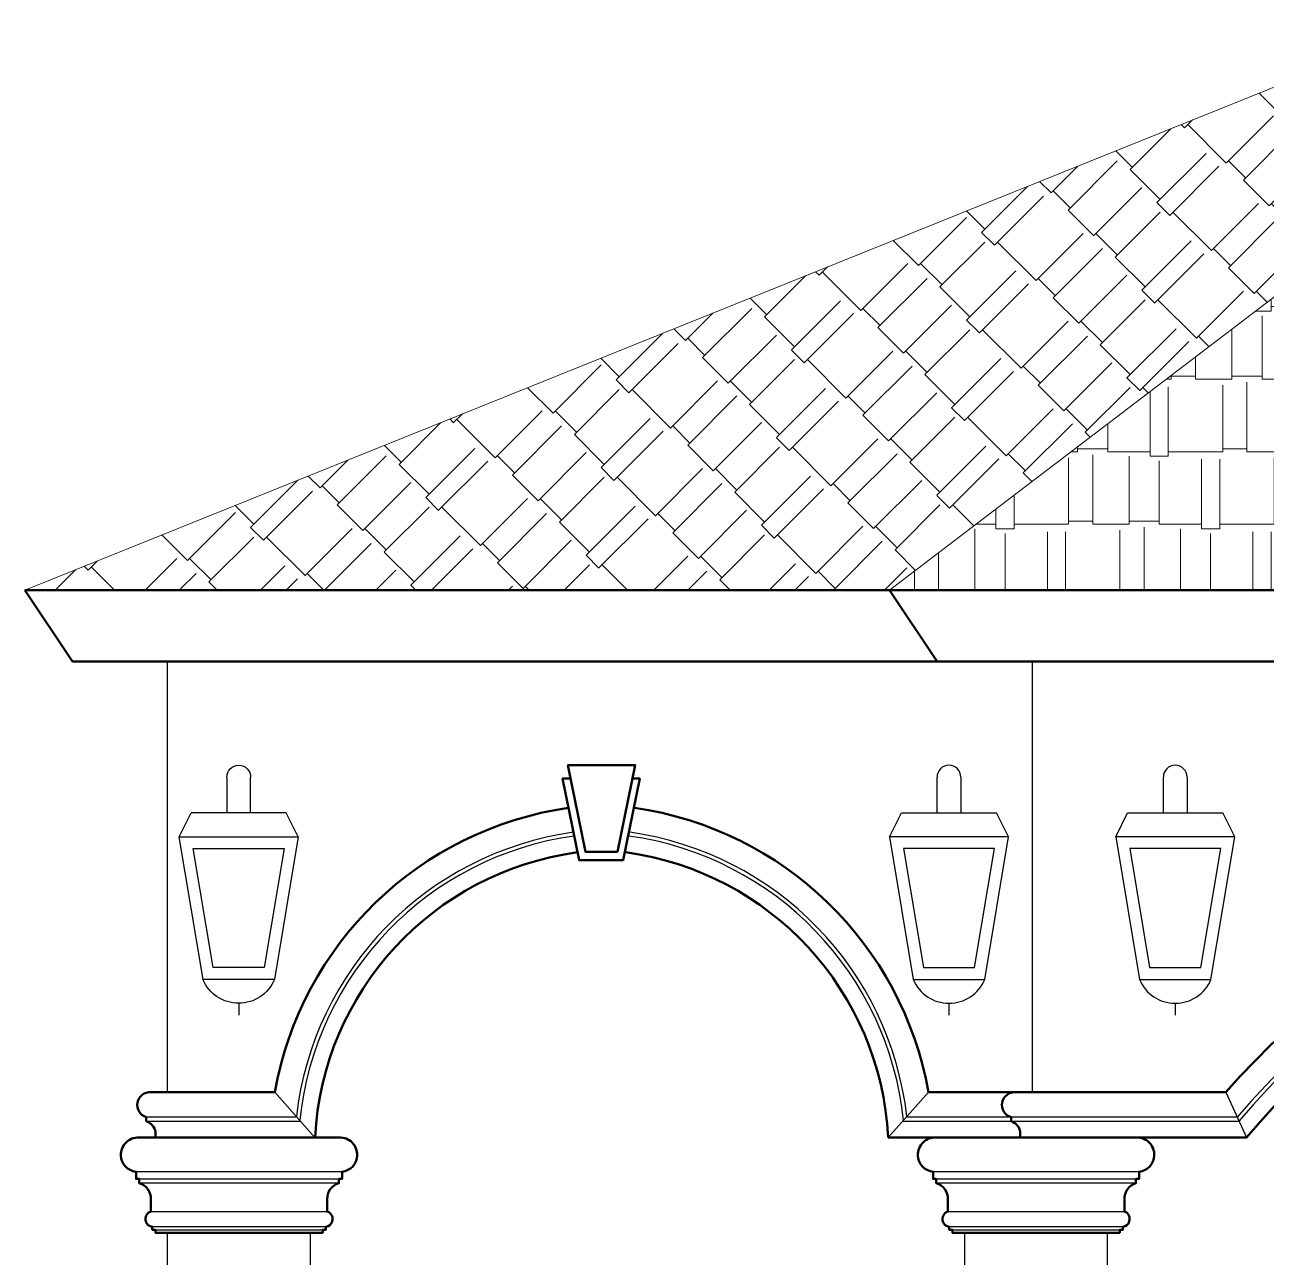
# Model space of a CAD drawing. Header units: metres. Extents: x -109 to 591, y -5 to 592.
# Drawn here: x 507.281 to 509.889, y 9.124 to 11.713 of the extents above; entities that cross this region are included whole.
import ezdxf

# ---------------------------------------------------------------- set-up
doc = ezdxf.new("R2010")
doc.units = ezdxf.units.M
doc.header["$LTSCALE"] = 0.03
for name, color, linetype, lineweight in [('HATCH SECCION', 8, 'Continuous', 5), ('Moldura con Espesor', 43, 'Continuous', 50), ('Muro bajo', 7, 'Continuous', 30)]:
    doc.layers.add(name, color=color, linetype=linetype, lineweight=lineweight)
doc.layers.add('Luminaria', color=7, linetype='Continuous')
doc.layers.add('MOLDURA', color=43, linetype='Continuous')

# ---------------------------------------------------------------- blocks, each defined once
blk = doc.blocks.new('luminaria2')
at = {"layer": 'Luminaria'}
for p, q in [((-2.8509, -47.2224), (-2.8509, -47.1474)), ((-2.8009, -47.1474), (-2.8009, -47.2224)), ((-2.9509, -47.2724), (-2.9259, -47.2224)), ((-2.9259, -47.2224), (-2.7259, -47.2224)), ((-2.7009, -47.2724), (-2.7259, -47.2224)), ((-2.8259, -47.6224), (-2.8259, -47.6474))]:
    blk.add_line(p, q, dxfattribs=at)
for points in [[(-2.7009, -47.2724), (-2.9509, -47.2724), (-2.9009, -47.5724), (-2.7509, -47.5724)], [(-2.7304, -47.2974), (-2.9214, -47.2974), (-2.8797, -47.5474), (-2.7721, -47.5474)]]:
    blk.add_lwpolyline(points, close=True, dxfattribs=at)
for centre, radius, start, end in [((-2.8259, -47.1474), 0.025, 0, 180), ((-2.8259, -47.5411), 0.0813, 202.6199, 337.3801)]:
    blk.add_arc(centre, radius, start, end, dxfattribs=at)

msp = doc.modelspace()

# ---------------------------------------------------------------- hatches: boundary and pattern name
at = {"layer": 'HATCH SECCION'}
h = msp.add_hatch(dxfattribs=at)
h.set_pattern_fill('AR-RSHKE', color=1, scale=0.0005, angle=315, style=0)
h.set_pattern_definition([(315, (-1e-12, 0.3), (0.336759605, -0.121233458), [0.0762, -0.0635, 0.0889, -0.0381, 0.1143, -0.0508]), (315, (0.05837, 0.25061), (0.336759605, -0.121233458), [0.0635, -0.2413, 0.0508, -0.0762]), (315, (0.15491, 0.13162), (0.336759605, -0.121233458), [0.0381, -0.3937]), (45, (-1e-12, 0.3), (0.031430896, 0.18409525), [0.14605, -0.46355]), (45, (0.05388, 0.24612), (0.031430896, 0.18409525), [0.142875, -0.466725]), (45, (0.09878, 0.20122), (0.031430896, 0.18409525), [0.13335, -0.47625]), (45, (0.15491, 0.13162), (0.031430896, 0.18409525), [0.14605, -0.46355]), (45, (0.18185, 0.10468), (0.031430896, 0.18409525), [0.14605, -0.46355]), (45, (0.26941, 0.03059), (0.031430896, 0.18409525), [0.1397, -0.4699])])
h.paths.add_polyline_path([(510.6545, 11.7126), (510.1795, 11.6923), (507.2809, 10.5249), (509.0975, 10.5249)])
h = msp.add_hatch(dxfattribs=at)
h.set_pattern_fill('AR-RSHKE', color=1, scale=0.0005, style=0)
h.set_pattern_definition([(0, (-1e-12, 0.3), (0.32385, 0.1524), [0.0762, -0.0635, 0.0889, -0.0381, 0.1143, -0.0508]), (0, (0.0762, 0.30635), (0.32385, 0.1524), [0.0635, -0.2413, 0.0508, -0.0762]), (0, (0.2286, 0.29048), (0.32385, 0.1524), [0.0381, -0.3937]), (90, (-1e-12, 0.3), (-0.10795, 0.1524), [0.14605, -0.46355]), (90, (0.0762, 0.3), (-0.10795, 0.1524), [0.142875, -0.466725]), (90, (0.1397, 0.3), (-0.10795, 0.1524), [0.13335, -0.47625]), (90, (0.2286, 0.29048), (-0.10795, 0.1524), [0.14605, -0.46355]), (90, (0.2667, 0.29048), (-0.10795, 0.1524), [0.14605, -0.46355]), (90, (0.381, 0.3), (-0.10795, 0.1524), [0.1397, -0.4699])])
h.paths.add_polyline_path([(513.1616, 10.5249), (511.6045, 11.7126), (510.6545, 11.7126), (509.0975, 10.5249)])

# ---------------------------------------------------------------- linework, layer by layer
at = {"layer": 'HATCH SECCION', "color": 1}
for p, q in [((509.0975, 10.5249), (510.6545, 11.7126)), ((510.1795, 11.6923), (507.2809, 10.5249))]:
    msp.add_line(p, q, dxfattribs=at)
at = {"layer": 'MOLDURA'}
for p, q in [((507.8058, 9.4699), (507.8904, 9.3749)), ((509.0945, 9.3749), (509.1791, 9.4699)), ((509.8038, 9.4699), (509.8475, 9.3749)), ((507.8524, 9.4176), (507.5359, 9.4176)), ((509.8277, 9.4176), (509.1325, 9.4176)), ((507.5359, 9.4096), (507.8595, 9.4096)), ((509.1254, 9.4096), (509.8313, 9.4096)), ((507.9473, 9.3031), (507.5145, 9.3031)), ((507.5212, 9.2881), (507.9406, 9.2881)), ((509.6216, 9.3031), (509.1888, 9.3031)), ((509.1955, 9.2881), (509.6149, 9.2881)), ((507.9406, 9.2788), (507.5212, 9.2789)), ((509.6149, 9.2788), (509.1955, 9.2789)), ((507.5455, 9.2197), (507.9163, 9.2197)), ((509.2198, 9.2197), (509.5907, 9.2197)), ((507.9133, 9.1875), (507.5485, 9.1875)), ((507.5551, 9.1812), (507.9067, 9.1812)), ((509.5877, 9.1875), (509.2228, 9.1875)), ((509.2294, 9.1812), (509.581, 9.1812))]:
    msp.add_line(p, q, dxfattribs=at)
for centre, radius, start, end in [((508.5275, 9.342), 0.6806, 97.9381, 173.5126), ((508.4575, 9.342), 0.6806, 6.4874, 82.0619), ((511.1295, 8.3052), 1.7124, 91.9776, 139.4878), ((508.5275, 9.342), 0.6726, 97.8959, 174.1233), ((508.4575, 9.342), 0.6726, 5.8767, 82.1041), ((511.1295, 8.3052), 1.7044, 91.9327, 139.6111)]:
    msp.add_arc(centre, radius, start, end, dxfattribs=at)
at = {"layer": 'Moldura con Espesor'}
for p, q in [((507.2809, 10.5249), (514.9782, 10.5249)), ((507.2809, 10.5249), (507.3809, 10.3749)), ((509.0975, 10.5249), (509.1975, 10.3749)), ((507.3809, 10.3749), (514.8782, 10.3749)), ((507.5459, 9.4699), (507.8058, 9.4699)), ((509.1791, 9.4699), (509.8038, 9.4699)), ((507.8904, 9.3749), (507.5554, 9.3749)), ((507.5809, 9.3749), (507.8809, 9.3749)), ((509.8475, 9.3749), (509.0945, 9.3749)), ((509.2552, 9.3749), (509.5552, 9.3749)), ((507.9067, 9.1749), (507.5551, 9.1749)), ((509.581, 9.1749), (509.2294, 9.1749))]:
    msp.add_line(p, q, dxfattribs=at)
msp.add_lwpolyline([(508.526, 9.9749), (508.459, 9.9749), (508.4218, 10.1575), (508.5631, 10.1575)], close=True, dxfattribs=at)
msp.add_lwpolyline([(508.5574, 10.1294), (508.5726, 10.1294), (508.5377, 9.9575), (508.4454, 9.9575), (508.4104, 10.1294), (508.4275, 10.1294)], dxfattribs=at)
for points in [[(507.5809, 9.4699), (507.5459, 9.4699, 0.898589), (507.5359, 9.4176), (507.5359, 9.4096), (507.5404, 9.4072, -0.285035), (507.5554, 9.3829), (507.5554, 9.3749), (507.5809, 9.3749)], [(509.3975, 9.4699), (509.3625, 9.4699, 0.898589), (509.3525, 9.4176), (509.3525, 9.4096), (509.3569, 9.4072, -0.285035), (509.372, 9.3829), (509.372, 9.3749), (509.3975, 9.3749)], [(507.5809, 9.3749), (507.5206, 9.3749, 0.438208), (507.4827, 9.3374, 0.376773), (507.5145, 9.3031), (507.5145, 9.2881), (507.5212, 9.2881), (507.5212, 9.2789, -0.34384), (507.5455, 9.245), (507.5455, 9.2197, 0.417026), (507.5353, 9.1988, 0.314124), (507.5485, 9.1875), (507.5485, 9.1812), (507.5551, 9.1812), (507.5551, 9.1749), (507.5809, 9.1749)], [(507.8809, 9.3749), (507.9412, 9.3749, -0.438208), (507.9791, 9.3374, -0.376773), (507.9473, 9.3031), (507.9473, 9.2881), (507.9406, 9.2881), (507.9406, 9.2788, 0.34384), (507.9163, 9.245), (507.9163, 9.2197, -0.417026), (507.9265, 9.1988, -0.314124), (507.9133, 9.1875), (507.9133, 9.1812), (507.9067, 9.1812), (507.9067, 9.1749), (507.8809, 9.1749)], [(509.2552, 9.3749), (509.1949, 9.3749, 0.438208), (509.157, 9.3374, 0.376773), (509.1888, 9.3031), (509.1888, 9.2881), (509.1955, 9.2881), (509.1955, 9.2789, -0.34384), (509.2198, 9.245), (509.2198, 9.2197, 0.417026), (509.2096, 9.1988, 0.314124), (509.2228, 9.1875), (509.2228, 9.1812), (509.2294, 9.1812), (509.2294, 9.1749), (509.2552, 9.1749)], [(509.5552, 9.3749), (509.6155, 9.3749, -0.438208), (509.6534, 9.3374, -0.376773), (509.6216, 9.3031), (509.6216, 9.2881), (509.6149, 9.2881), (509.6149, 9.2788, 0.34384), (509.5907, 9.245), (509.5907, 9.2197, -0.417026), (509.6008, 9.1988, -0.314124), (509.5877, 9.1875), (509.5877, 9.1812), (509.581, 9.1812), (509.581, 9.1749), (509.5552, 9.1749)]]:
    msp.add_lwpolyline(points, format="xyb", dxfattribs=at)
for centre, radius, start, end in [((508.5275, 9.342), 0.7329, 98.1923, 169.9477), ((508.4575, 9.342), 0.7329, 10.0523, 81.8077), ((511.1295, 8.3052), 1.7647, 92.2623, 138.7), ((508.5275, 9.342), 0.6379, 97.7, 177.0425), ((508.4575, 9.342), 0.6379, 2.9575, 82.3), ((511.1295, 8.3052), 1.6697, 91.7321, 140.1592)]:
    msp.add_arc(centre, radius, start, end, dxfattribs=at)
at = {"layer": 'Muro bajo'}
for p, q in [((507.5809, 9.4699), (507.5809, 10.3749)), ((509.3975, 9.4699), (509.3975, 10.3749)), ((507.5809, 9.3749), (507.5809, 9.3749)), ((509.3975, 9.3749), (509.3975, 9.3749)), ((509.3975, 9.3749), (509.3975, 9.3749)), ((507.5809, 7.4749), (507.5809, 9.1749)), ((507.8809, 7.4749), (507.8809, 9.1749)), ((509.2552, 7.4749), (509.2552, 9.1749)), ((509.5552, 7.4749), (509.5552, 9.1749))]:
    msp.add_line(p, q, dxfattribs=at)

# ---------------------------------------------------------------- block references
at = {"layer": 'Luminaria', "xscale": -1}
msp.add_blockref('luminaria2', (504.9043, 57.2793), dxfattribs=at)
at = {"layer": 'Luminaria'}
for p in [(512.0481, 57.2793), (512.5234, 57.2793)]:
    msp.add_blockref('luminaria2', p, dxfattribs=at)

doc.saveas('drawing.dxf')
